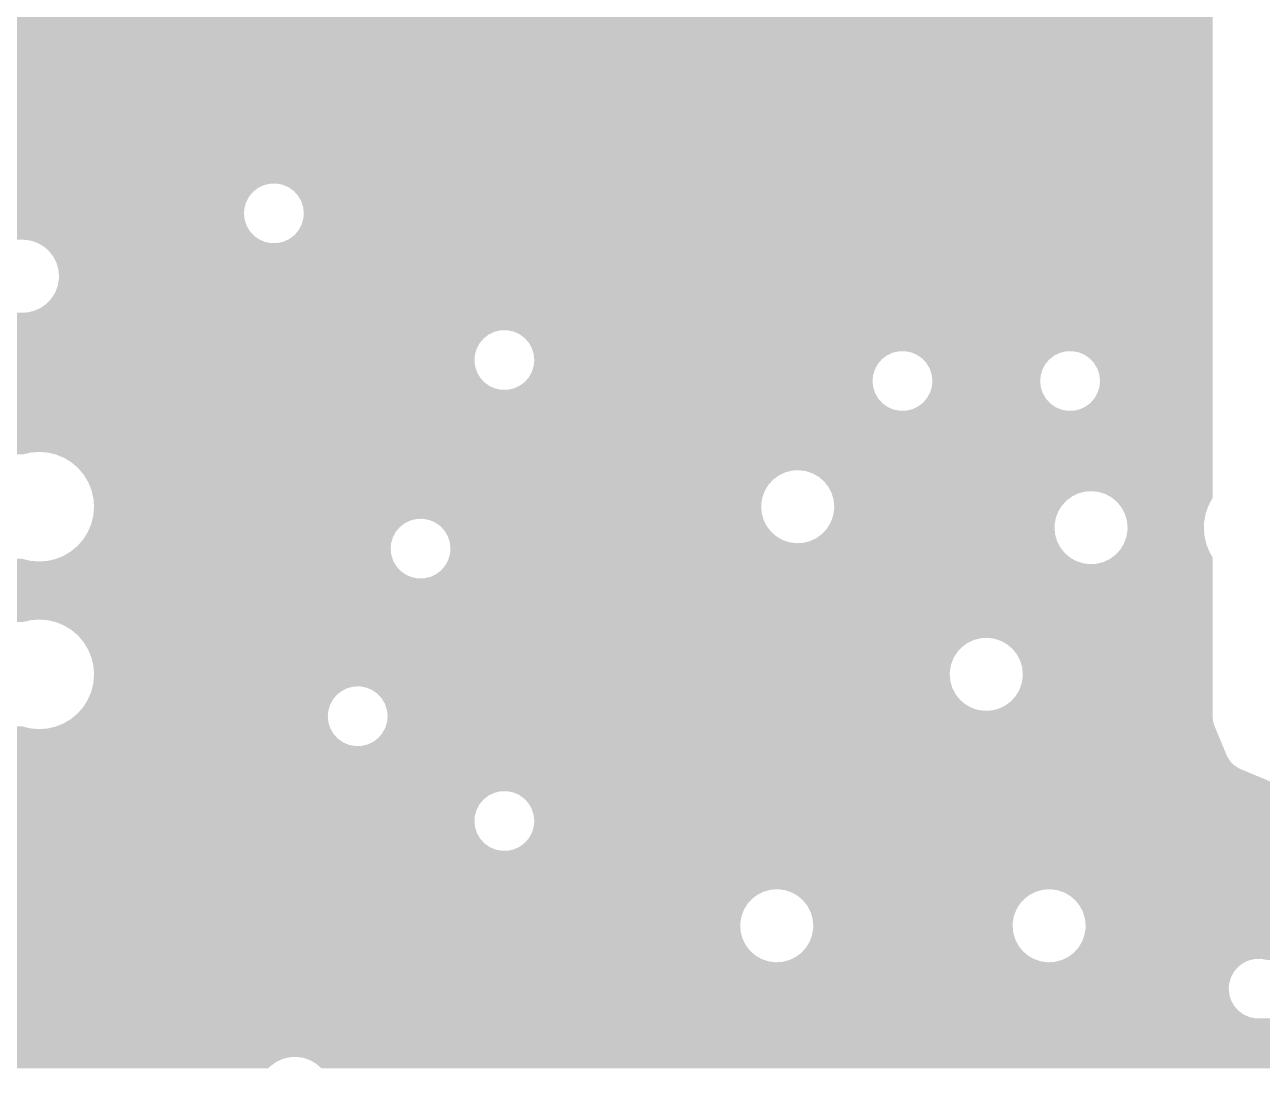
# Model space of a CAD drawing. Extents: x 295 to 953, y 10 to 290.
# Drawn here: x 750.28 to 799.03, y 112.14 to 153.25 of the extents above; entities that cross this region are included whole.
import ezdxf

# ---------------------------------------------------------------- set-up
doc = ezdxf.new("R2010")
doc.units = 0
doc.header["$LTSCALE"] = 5
doc.header["$MEASUREMENT"] = 0
doc.layers.add('PWR1', color=7, linetype='CONTINUOUS')

msp = doc.modelspace()

# ---------------------------------------------------------------- linework, layer by layer
at = {"layer": 'PWR1'}
for points in [[(624.051, 152.779), (624.051, 153.73), (797.076, 152.779), (797.076, 153.73)], [(670.3, 152.766), (670.052, 152.779), (797.076, 152.766), (797.076, 152.779)], [(670.541, 152.7), (670.3, 152.766), (797.076, 152.7), (797.076, 152.766)], [(670.762, 152.586), (670.541, 152.7), (797.076, 152.586), (797.076, 152.7)], [(670.955, 152.428), (670.762, 152.586), (797.076, 152.428), (797.076, 152.586)], [(671.11, 152.232), (670.955, 152.428), (797.076, 152.232), (797.076, 152.428)], [(671.22, 152.009), (671.11, 152.232), (797.076, 152.009), (797.076, 152.232)], [(671.281, 151.767), (671.22, 152.009), (797.076, 151.767), (797.076, 152.009)], [(728.884, 151.754), (728.724, 151.767), (797.076, 151.754), (797.076, 151.767)], [(729.104, 151.691), (728.884, 151.754), (797.076, 151.691), (797.076, 151.754)], [(730.266, 151.209), (729.104, 151.691), (797.076, 151.209), (797.076, 151.691)], [(730.345, 151.172), (730.266, 151.209), (797.076, 151.172), (797.076, 151.209)], [(730.534, 151.044), (730.345, 151.172), (797.076, 151.044), (797.076, 151.172)], [(730.689, 150.875), (730.534, 151.044), (797.076, 150.875), (797.076, 151.044)], [(730.801, 150.676), (730.689, 150.875), (797.076, 150.676), (797.076, 150.875)], [(731.289, 149.507), (730.801, 150.676), (797.076, 149.507), (797.076, 150.676)], [(731.34, 149.352), (731.289, 149.507), (797.076, 149.352), (797.076, 149.507)], [(731.366, 149.125), (731.34, 149.352), (797.076, 149.125), (797.076, 149.352)], [(731.366, 146.998), (731.366, 149.125), (797.076, 146.998), (797.076, 149.125)], [(731.366, 146.993), (731.366, 146.998), (759.948, 146.993), (760.197, 146.998)], [(731.366, 146.936), (731.366, 146.993), (759.705, 146.936), (759.948, 146.993)], [(731.366, 146.83), (731.366, 146.936), (759.48, 146.83), (759.705, 146.936)], [(731.366, 146.679), (731.366, 146.83), (759.282, 146.679), (759.48, 146.83)], [(760.442, 146.949), (760.197, 146.998), (797.076, 146.949), (797.076, 146.998)], [(760.671, 146.851), (760.442, 146.949), (797.076, 146.851), (797.076, 146.949)], [(760.874, 146.707), (760.671, 146.851), (797.076, 146.707), (797.076, 146.851)], [(731.366, 146.489), (731.366, 146.679), (759.12, 146.489), (759.282, 146.679)], [(731.366, 146.269), (731.366, 146.489), (759.002, 146.269), (759.12, 146.489)], [(761.042, 146.523), (760.874, 146.707), (797.076, 146.523), (797.076, 146.707)], [(761.168, 146.308), (761.042, 146.523), (797.076, 146.308), (797.076, 146.523)], [(761.246, 146.071), (761.168, 146.308), (797.076, 146.071), (797.076, 146.308)], [(731.366, 146.03), (731.366, 146.269), (758.933, 146.03), (759.002, 146.269)], [(731.366, 145.823), (731.366, 146.03), (758.914, 145.823), (758.933, 146.03)], [(731.366, 145.576), (731.366, 145.823), (758.941, 145.576), (758.914, 145.823)], [(761.272, 145.823), (761.246, 146.071), (797.076, 145.823), (797.076, 146.071)], [(761.254, 145.616), (761.272, 145.823), (797.076, 145.616), (797.076, 145.823)], [(731.366, 145.339), (731.366, 145.576), (759.019, 145.339), (758.941, 145.576)], [(731.366, 145.124), (731.366, 145.339), (759.145, 145.124), (759.019, 145.339)], [(761.066, 145.158), (761.184, 145.377), (797.076, 145.158), (797.076, 145.377)], [(761.184, 145.377), (761.254, 145.616), (797.076, 145.377), (797.076, 145.616)], [(731.366, 144.94), (731.366, 145.124), (759.313, 144.94), (759.145, 145.124)], [(731.366, 144.796), (731.366, 144.94), (759.516, 144.796), (759.313, 144.94)], [(760.481, 144.71), (760.707, 144.817), (797.076, 144.71), (797.076, 144.817)], [(760.707, 144.817), (760.905, 144.968), (797.076, 144.817), (797.076, 144.968)], [(760.905, 144.968), (761.066, 145.158), (797.076, 144.968), (797.076, 145.158)], [(731.366, 144.785), (731.366, 144.796), (759.539, 144.785), (759.516, 144.796)], [(750.515, 144.749), (750.242, 144.785), (759.625, 144.749), (759.539, 144.785)], [(750.668, 144.697), (750.515, 144.749), (759.745, 144.697), (759.625, 144.749)], [(750.776, 144.661), (750.668, 144.697), (759.93, 144.661), (759.745, 144.697)], [(750.796, 144.649), (750.776, 144.661), (759.989, 144.649), (759.93, 144.661)], [(751.015, 144.525), (750.796, 144.649), (797.076, 144.525), (797.076, 144.649)], [(751.224, 144.345), (751.015, 144.525), (797.076, 144.345), (797.076, 144.525)], [(751.396, 144.13), (751.224, 144.345), (797.076, 144.13), (797.076, 144.345)], [(759.989, 144.649), (760.239, 144.653), (797.076, 144.649), (797.076, 144.653)], [(760.239, 144.653), (760.481, 144.71), (797.076, 144.653), (797.076, 144.71)], [(751.522, 143.885), (751.396, 144.13), (797.076, 143.885), (797.076, 144.13)], [(751.601, 143.621), (751.522, 143.885), (797.076, 143.621), (797.076, 143.885)], [(751.627, 143.347), (751.601, 143.621), (797.076, 143.347), (797.076, 143.621)], [(751.623, 143.238), (751.627, 143.347), (797.076, 143.238), (797.076, 143.347)], [(751.478, 142.709), (751.576, 142.967), (797.076, 142.709), (797.076, 142.967)], [(751.576, 142.967), (751.623, 143.238), (797.076, 142.967), (797.076, 143.238)], [(751.146, 142.273), (751.333, 142.475), (797.076, 142.273), (797.076, 142.475)], [(751.333, 142.475), (751.478, 142.709), (797.076, 142.475), (797.076, 142.709)], [(731.366, 141.219), (731.366, 141.908), (797.076, 141.219), (797.076, 141.908)], [(750.133, 141.908), (750.408, 141.924), (797.076, 141.908), (797.076, 141.924)], [(750.408, 141.924), (750.675, 141.992), (797.076, 141.924), (797.076, 141.992)], [(750.675, 141.992), (750.924, 142.11), (797.076, 141.992), (797.076, 142.11)], [(750.924, 142.11), (751.146, 142.273), (797.076, 142.11), (797.076, 142.273)], [(731.366, 141.215), (731.366, 141.219), (769.028, 141.215), (769.278, 141.219)], [(731.366, 141.158), (731.366, 141.215), (768.786, 141.158), (769.028, 141.215)], [(731.366, 141.051), (731.366, 141.158), (768.56, 141.051), (768.786, 141.158)], [(731.366, 140.9), (731.366, 141.051), (768.363, 140.9), (768.56, 141.051)], [(769.522, 141.171), (769.278, 141.219), (797.076, 141.171), (797.076, 141.219)], [(769.751, 141.073), (769.522, 141.171), (797.076, 141.073), (797.076, 141.171)], [(769.954, 140.928), (769.751, 141.073), (797.076, 140.928), (797.076, 141.073)], [(770.123, 140.744), (769.954, 140.928), (797.076, 140.744), (797.076, 140.928)], [(731.366, 140.71), (731.366, 140.9), (768.201, 140.71), (768.363, 140.9)], [(731.366, 140.491), (731.366, 140.71), (768.083, 140.491), (768.201, 140.71)], [(731.366, 140.252), (731.366, 140.491), (768.013, 140.252), (768.083, 140.491)], [(770.248, 140.529), (770.123, 140.744), (797.076, 140.529), (797.076, 140.744)], [(770.293, 140.394), (770.248, 140.529), (797.076, 140.394), (797.076, 140.529)], [(731.366, 140.045), (731.366, 140.252), (767.995, 140.045), (768.013, 140.252)], [(731.366, 139.797), (731.366, 140.045), (768.021, 139.797), (767.995, 140.045)], [(770.295, 140.389), (770.293, 140.394), (784.713, 140.389), (784.962, 140.394)], [(770.313, 140.332), (770.295, 140.389), (784.47, 140.332), (784.713, 140.389)], [(770.326, 140.293), (770.313, 140.332), (784.386, 140.293), (784.47, 140.332)], [(770.333, 140.226), (770.326, 140.293), (784.245, 140.226), (784.386, 140.293)], [(770.349, 140.075), (770.333, 140.226), (784.047, 140.075), (784.245, 140.226)], [(770.338, 139.885), (770.353, 140.045), (783.885, 139.885), (784.022, 140.045)], [(770.353, 140.045), (770.349, 140.075), (784.022, 140.045), (784.047, 140.075)], [(784.985, 140.389), (784.962, 140.394), (791.317, 140.389), (791.566, 140.394)], [(785.207, 140.345), (784.985, 140.389), (791.13, 140.345), (791.317, 140.389)], [(785.237, 140.332), (785.207, 140.345), (791.074, 140.332), (791.13, 140.345)], [(785.436, 140.247), (785.237, 140.332), (790.894, 140.247), (791.074, 140.332)], [(785.465, 140.226), (785.436, 140.247), (790.849, 140.226), (790.894, 140.247)], [(785.639, 140.103), (785.465, 140.226), (790.688, 140.103), (790.849, 140.226)], [(785.665, 140.075), (785.639, 140.103), (790.651, 140.075), (790.688, 140.103)], [(785.807, 139.919), (785.665, 140.075), (790.518, 139.919), (790.651, 140.075)], [(791.811, 140.345), (791.566, 140.394), (797.076, 140.345), (797.076, 140.394)], [(792.04, 140.247), (791.811, 140.345), (797.076, 140.247), (797.076, 140.345)], [(792.243, 140.103), (792.04, 140.247), (797.076, 140.103), (797.076, 140.247)], [(792.411, 139.919), (792.243, 140.103), (797.076, 139.919), (797.076, 140.103)], [(731.366, 139.56), (731.366, 139.797), (768.099, 139.56), (768.021, 139.797)], [(731.366, 139.345), (731.366, 139.56), (768.225, 139.345), (768.099, 139.56)], [(770.172, 139.426), (770.265, 139.599), (783.698, 139.426), (783.748, 139.599)], [(770.265, 139.599), (770.284, 139.665), (783.748, 139.599), (783.767, 139.665)], [(770.284, 139.665), (770.334, 139.838), (783.767, 139.665), (783.86, 139.838)], [(770.334, 139.838), (770.338, 139.885), (783.86, 139.838), (783.885, 139.885)], [(785.827, 139.885), (785.807, 139.919), (790.489, 139.885), (790.518, 139.919)], [(785.933, 139.704), (785.827, 139.885), (790.392, 139.704), (790.489, 139.885)], [(785.946, 139.665), (785.933, 139.704), (790.371, 139.665), (790.392, 139.704)], [(786.011, 139.467), (785.946, 139.665), (790.314, 139.467), (790.371, 139.665)], [(786.015, 139.426), (786.011, 139.467), (790.302, 139.426), (790.314, 139.467)], [(792.537, 139.704), (792.411, 139.919), (797.076, 139.704), (797.076, 139.919)], [(792.615, 139.467), (792.537, 139.704), (797.076, 139.467), (797.076, 139.704)], [(792.641, 139.219), (792.615, 139.467), (797.076, 139.219), (797.076, 139.467)], [(731.366, 139.161), (731.366, 139.345), (768.393, 139.161), (768.225, 139.345)], [(731.366, 139.017), (731.366, 139.161), (768.596, 139.017), (768.393, 139.161)], [(731.366, 138.919), (731.366, 139.017), (768.825, 138.919), (768.596, 139.017)], [(769.562, 138.932), (769.646, 138.972), (783.719, 138.932), (783.706, 138.972)], [(769.646, 138.972), (769.787, 139.038), (783.706, 138.972), (783.699, 139.038)], [(769.787, 139.038), (769.985, 139.19), (783.699, 139.038), (783.683, 139.19)], [(769.985, 139.19), (770.01, 139.219), (783.683, 139.19), (783.679, 139.219)], [(770.01, 139.219), (770.147, 139.379), (783.679, 139.219), (783.694, 139.379)], [(770.147, 139.379), (770.172, 139.426), (783.694, 139.379), (783.698, 139.426)], [(785.949, 138.773), (786.007, 138.972), (790.375, 138.773), (790.31, 138.972)], [(786.007, 138.972), (786.019, 139.012), (790.31, 138.972), (790.305, 139.012)], [(786.037, 139.219), (786.015, 139.426), (790.283, 139.219), (790.302, 139.426)], [(786.019, 139.012), (786.037, 139.219), (790.305, 139.012), (790.283, 139.219)], [(792.553, 138.773), (792.623, 139.012), (797.076, 138.773), (797.076, 139.012)], [(792.623, 139.012), (792.641, 139.219), (797.076, 139.012), (797.076, 139.219)], [(731.366, 138.871), (731.366, 138.919), (769.07, 138.871), (768.825, 138.919)], [(731.366, 138.735), (731.366, 138.871), (783.784, 138.735), (783.739, 138.871)], [(731.366, 138.52), (731.366, 138.735), (783.91, 138.52), (783.784, 138.735)], [(731.366, 138.336), (731.366, 138.52), (784.078, 138.336), (783.91, 138.52)], [(769.07, 138.871), (769.319, 138.875), (783.739, 138.871), (783.738, 138.875)], [(769.319, 138.875), (769.562, 138.932), (783.738, 138.875), (783.719, 138.932)], [(785.67, 138.364), (785.802, 138.52), (790.656, 138.364), (790.514, 138.52)], [(785.802, 138.52), (785.831, 138.554), (790.514, 138.52), (790.494, 138.554)], [(785.831, 138.554), (785.929, 138.735), (790.494, 138.554), (790.388, 138.735)], [(785.929, 138.735), (785.949, 138.773), (790.388, 138.735), (790.375, 138.773)], [(792.274, 138.364), (792.435, 138.554), (797.076, 138.364), (797.076, 138.554)], [(792.435, 138.554), (792.553, 138.773), (797.076, 138.554), (797.076, 138.773)], [(731.366, 138.192), (731.366, 138.336), (784.281, 138.192), (784.078, 138.336)], [(731.366, 138.093), (731.366, 138.192), (784.51, 138.093), (784.281, 138.192)], [(731.366, 138.045), (731.366, 138.093), (784.754, 138.045), (784.51, 138.093)], [(731.366, 136.426), (731.366, 138.045), (797.076, 136.426), (797.076, 138.045)], [(784.754, 138.045), (785.004, 138.049), (791.358, 138.045), (791.336, 138.049)], [(785.004, 138.049), (785.19, 138.093), (791.336, 138.049), (791.114, 138.093)], [(785.19, 138.093), (785.246, 138.106), (791.114, 138.093), (791.084, 138.106)], [(785.246, 138.106), (785.427, 138.192), (791.084, 138.106), (790.885, 138.192)], [(785.427, 138.192), (785.472, 138.213), (790.885, 138.192), (790.855, 138.213)], [(785.472, 138.213), (785.633, 138.336), (790.855, 138.213), (790.682, 138.336)], [(785.633, 138.336), (785.67, 138.364), (790.682, 138.336), (790.656, 138.364)], [(791.358, 138.045), (791.608, 138.049), (797.076, 138.045), (797.076, 138.049)], [(791.608, 138.049), (791.85, 138.106), (797.076, 138.049), (797.076, 138.106)], [(791.85, 138.106), (792.076, 138.213), (797.076, 138.106), (797.076, 138.213)], [(792.076, 138.213), (792.274, 138.364), (797.076, 138.213), (797.076, 138.364)], [(731.366, 136.402), (731.366, 136.426), (750.525, 136.402), (750.861, 136.426)], [(731.366, 136.325), (731.366, 136.402), (750.196, 136.325), (750.525, 136.402)], [(751.198, 136.397), (750.861, 136.426), (797.076, 136.397), (797.076, 136.426)], [(751.525, 136.317), (751.198, 136.397), (797.076, 136.317), (797.076, 136.397)], [(751.837, 136.186), (751.525, 136.317), (797.076, 136.186), (797.076, 136.317)], [(752.124, 136.009), (751.837, 136.186), (797.076, 136.009), (797.076, 136.186)], [(752.379, 135.789), (752.124, 136.009), (797.076, 135.789), (797.076, 136.009)], [(752.45, 135.705), (752.379, 135.789), (797.076, 135.705), (797.076, 135.789)], [(752.464, 135.689), (752.45, 135.705), (780.51, 135.689), (780.785, 135.705)], [(752.522, 135.621), (752.464, 135.689), (780.243, 135.621), (780.51, 135.689)], [(752.598, 135.531), (752.522, 135.621), (780.053, 135.531), (780.243, 135.621)], [(781.058, 135.668), (780.785, 135.705), (797.076, 135.668), (797.076, 135.705)], [(781.319, 135.58), (781.058, 135.668), (797.076, 135.58), (797.076, 135.668)], [(781.559, 135.444), (781.319, 135.58), (797.076, 135.444), (797.076, 135.58)], [(752.615, 135.503), (752.598, 135.531), (779.994, 135.503), (780.053, 135.531)], [(752.714, 135.34), (752.615, 135.503), (779.772, 135.34), (779.994, 135.503)], [(752.774, 135.243), (752.714, 135.34), (779.682, 135.243), (779.772, 135.34)], [(752.817, 135.138), (752.774, 135.243), (779.585, 135.138), (779.682, 135.243)], [(752.902, 134.931), (752.817, 135.138), (779.457, 134.931), (779.585, 135.138)], [(781.768, 135.265), (781.559, 135.444), (797.076, 135.265), (797.076, 135.444)], [(781.939, 135.049), (781.768, 135.265), (797.076, 135.049), (797.076, 135.265)], [(752.909, 134.904), (752.902, 134.931), (779.44, 134.904), (779.457, 134.931)], [(752.97, 134.646), (752.909, 134.904), (779.342, 134.646), (779.44, 134.904)], [(752.981, 134.603), (752.97, 134.646), (779.335, 134.603), (779.342, 134.646)], [(752.999, 134.375), (752.981, 134.603), (779.295, 134.375), (779.335, 134.603)], [(782.027, 134.879), (781.939, 135.049), (797.076, 134.879), (797.076, 135.049)], [(782.035, 134.863), (782.027, 134.879), (792.067, 134.863), (792.342, 134.879)], [(782.066, 134.805), (782.035, 134.863), (791.837, 134.805), (792.067, 134.863)], [(782.069, 134.795), (782.066, 134.805), (791.8, 134.795), (791.837, 134.805)], [(782.104, 134.678), (782.069, 134.795), (791.551, 134.678), (791.8, 134.795)], [(782.144, 134.541), (782.104, 134.678), (791.364, 134.541), (791.551, 134.678)], [(792.615, 134.843), (792.342, 134.879), (797.076, 134.843), (797.076, 134.879)], [(792.876, 134.755), (792.615, 134.843), (797.076, 134.755), (797.076, 134.843)], [(793.116, 134.619), (792.876, 134.755), (797.076, 134.619), (797.076, 134.755)], [(793.126, 134.609), (793.116, 134.619), (797.076, 134.609), (797.076, 134.619)], [(793.325, 134.439), (793.127, 134.609), (796.984, 134.439), (797.076, 134.609)], [(752.984, 133.992), (753.007, 134.266), (779.317, 133.992), (779.291, 134.266)], [(753.007, 134.266), (752.999, 134.375), (779.291, 134.266), (779.295, 134.375)], [(782.147, 134.515), (782.144, 134.541), (791.329, 134.515), (791.364, 134.541)], [(782.166, 134.312), (782.147, 134.515), (791.142, 134.312), (791.329, 134.515)], [(782.153, 134.078), (782.166, 134.158), (790.997, 134.078), (791.046, 134.158)], [(782.17, 134.266), (782.166, 134.312), (791.113, 134.266), (791.142, 134.312)], [(782.166, 134.158), (782.17, 134.266), (791.046, 134.158), (791.113, 134.266)], [(793.426, 134.312), (793.325, 134.439), (796.916, 134.312), (796.984, 134.439)], [(793.496, 134.224), (793.426, 134.312), (796.885, 134.224), (796.916, 134.312)], [(793.616, 133.993), (793.496, 134.224), (796.804, 133.993), (796.885, 134.224)], [(752.894, 133.576), (752.905, 133.622), (765.198, 133.576), (765.258, 133.622)], [(752.905, 133.622), (752.932, 133.728), (765.258, 133.622), (765.484, 133.728)], [(752.932, 133.728), (752.947, 133.785), (765.484, 133.728), (765.726, 133.785)], [(752.947, 133.785), (752.948, 133.79), (765.726, 133.785), (765.976, 133.79)], [(752.948, 133.79), (752.976, 133.903), (779.377, 133.79), (779.344, 133.903)], [(752.976, 133.903), (752.984, 133.992), (779.344, 133.903), (779.317, 133.992)], [(766.22, 133.741), (765.976, 133.79), (779.392, 133.741), (779.377, 133.79)], [(766.252, 133.728), (766.22, 133.741), (779.396, 133.728), (779.392, 133.741)], [(766.449, 133.643), (766.252, 133.728), (779.44, 133.643), (779.396, 133.728)], [(766.652, 133.499), (766.449, 133.643), (779.515, 133.499), (779.44, 133.643)], [(781.972, 133.549), (782.022, 133.629), (790.852, 133.549), (790.866, 133.629)], [(782.022, 133.629), (782.094, 133.821), (790.866, 133.629), (790.899, 133.821)], [(782.094, 133.821), (782.119, 133.886), (790.899, 133.821), (790.924, 133.886)], [(782.119, 133.886), (782.153, 134.078), (790.924, 133.886), (790.997, 134.078)], [(793.623, 133.979), (793.616, 133.993), (796.802, 133.979), (796.804, 133.993)], [(793.701, 133.715), (793.623, 133.979), (796.753, 133.715), (796.802, 133.979)], [(793.706, 133.661), (793.701, 133.715), (796.744, 133.661), (796.753, 133.715)], [(793.727, 133.441), (793.706, 133.661), (796.732, 133.441), (796.744, 133.661)], [(752.633, 133.061), (752.761, 133.265), (764.781, 133.061), (764.891, 133.265)], [(752.761, 133.265), (752.768, 133.281), (764.891, 133.265), (764.899, 133.281)], [(752.768, 133.281), (752.849, 133.471), (764.899, 133.281), (765.061, 133.471)], [(752.849, 133.471), (752.894, 133.576), (765.061, 133.471), (765.198, 133.576)], [(766.666, 133.483), (766.652, 133.499), (779.523, 133.483), (779.515, 133.499)], [(766.821, 133.315), (766.666, 133.483), (779.656, 133.315), (779.523, 133.483)], [(766.848, 133.268), (766.821, 133.315), (779.694, 133.268), (779.656, 133.315)], [(766.946, 133.1), (766.848, 133.268), (779.89, 133.1), (779.694, 133.268)], [(781.468, 133.029), (781.654, 133.167), (790.915, 133.029), (790.874, 133.167)], [(781.654, 133.167), (781.69, 133.192), (790.874, 133.167), (790.872, 133.192)], [(781.69, 133.192), (781.877, 133.395), (790.872, 133.192), (790.853, 133.395)], [(781.877, 133.395), (781.905, 133.441), (790.853, 133.395), (790.848, 133.441)], [(781.905, 133.441), (781.972, 133.549), (790.848, 133.441), (790.852, 133.549)], [(793.684, 133.104), (793.723, 133.332), (796.759, 133.104), (796.741, 133.332)], [(793.723, 133.332), (793.727, 133.441), (796.741, 133.332), (796.732, 133.441)], [(752.229, 132.615), (752.36, 132.725), (764.693, 132.615), (764.703, 132.725)], [(752.36, 132.725), (752.445, 132.822), (764.703, 132.725), (764.711, 132.822)], [(752.445, 132.822), (752.582, 132.98), (764.711, 132.822), (764.757, 132.98)], [(752.582, 132.98), (752.633, 133.061), (764.757, 132.98), (764.781, 133.061)], [(766.95, 133.088), (766.946, 133.1), (779.903, 133.088), (779.89, 133.1)], [(766.995, 132.952), (766.95, 133.088), (780.142, 132.952), (779.903, 133.088)], [(767.024, 132.864), (766.995, 132.952), (780.404, 132.864), (780.142, 132.952)], [(767.024, 132.863), (767.024, 132.864), (780.412, 132.863), (780.404, 132.864)], [(767.028, 132.828), (767.024, 132.863), (780.677, 132.828), (780.412, 132.863)], [(767.046, 132.658), (767.028, 132.828), (791.08, 132.658), (790.991, 132.828)], [(767.051, 132.615), (767.046, 132.658), (791.113, 132.615), (791.08, 132.658)], [(780.677, 132.828), (780.952, 132.844), (790.991, 132.828), (790.983, 132.844)], [(780.952, 132.844), (781.182, 132.902), (790.983, 132.844), (790.953, 132.902)], [(781.182, 132.902), (781.218, 132.912), (790.953, 132.902), (790.95, 132.912)], [(781.218, 132.912), (781.468, 133.029), (790.95, 132.912), (790.915, 133.029)], [(793.434, 132.569), (793.562, 132.776), (796.922, 132.569), (796.837, 132.776)], [(793.562, 132.776), (793.579, 132.803), (796.837, 132.776), (796.831, 132.803)], [(793.579, 132.803), (793.676, 133.061), (796.831, 132.803), (796.769, 133.061)], [(793.676, 133.061), (793.684, 133.104), (796.769, 133.061), (796.759, 133.104)], [(731.366, 132.135), (731.366, 132.216), (750.498, 132.135), (750.17, 132.216)], [(731.366, 132.107), (731.366, 132.135), (750.834, 132.107), (750.498, 132.135)], [(750.834, 132.107), (751.166, 132.131), (764.811, 132.107), (764.797, 132.131)], [(751.171, 132.131), (751.5, 132.208), (764.797, 132.131), (764.772, 132.208)], [(751.5, 132.208), (751.812, 132.334), (764.772, 132.208), (764.73, 132.334)], [(751.812, 132.334), (751.868, 132.368), (764.73, 132.334), (764.719, 132.368)], [(751.868, 132.368), (752.102, 132.508), (764.719, 132.368), (764.704, 132.508)], [(752.102, 132.508), (752.229, 132.615), (764.704, 132.508), (764.693, 132.615)], [(766.94, 132.127), (766.963, 132.169), (791.699, 132.127), (791.625, 132.169)], [(766.963, 132.169), (766.99, 132.263), (791.625, 132.169), (791.46, 132.263)], [(766.99, 132.263), (767.032, 132.408), (791.46, 132.263), (791.29, 132.408)], [(767.032, 132.408), (767.035, 132.442), (791.29, 132.408), (791.251, 132.442)], [(767.035, 132.442), (767.051, 132.615), (791.251, 132.442), (791.113, 132.615)], [(792.775, 132.086), (793.025, 132.204), (797.076, 132.086), (797.076, 132.204)], [(793.025, 132.204), (793.118, 132.272), (797.076, 132.204), (797.076, 132.272)], [(793.118, 132.273), (793.247, 132.367), (797.076, 132.273), (797.021, 132.367)], [(793.118, 132.272), (793.118, 132.273), (797.076, 132.272), (797.076, 132.273)], [(793.247, 132.367), (793.336, 132.464), (797.021, 132.367), (796.966, 132.464)], [(793.336, 132.464), (793.434, 132.569), (796.966, 132.464), (796.922, 132.569)], [(731.366, 131.916), (731.366, 132.107), (764.923, 131.916), (764.811, 132.107)], [(731.366, 131.732), (731.366, 131.916), (765.091, 131.732), (764.923, 131.916)], [(731.366, 131.588), (731.366, 131.732), (765.294, 131.588), (765.091, 131.732)], [(766.485, 131.609), (766.683, 131.76), (797.076, 131.609), (797.076, 131.76)], [(766.683, 131.76), (766.845, 131.95), (797.076, 131.76), (797.076, 131.95)], [(766.845, 131.95), (766.873, 132.002), (797.076, 131.95), (797.076, 132.002)], [(766.873, 132.002), (766.893, 132.039), (792.234, 132.002), (791.961, 132.039)], [(766.893, 132.039), (766.94, 132.127), (791.961, 132.039), (791.699, 132.127)], [(792.234, 132.002), (792.509, 132.018), (797.076, 132.002), (797.076, 132.018)], [(792.509, 132.018), (792.775, 132.086), (797.076, 132.018), (797.076, 132.086)], [(731.366, 131.489), (731.366, 131.588), (765.523, 131.489), (765.294, 131.588)], [(731.366, 131.441), (731.366, 131.489), (765.768, 131.441), (765.523, 131.489)], [(731.366, 130.488), (731.366, 131.441), (797.076, 130.488), (797.076, 131.441)], [(765.768, 131.441), (766.017, 131.445), (797.076, 131.441), (797.076, 131.445)], [(766.017, 131.445), (766.26, 131.502), (797.076, 131.445), (797.076, 131.502)], [(766.26, 131.502), (766.485, 131.609), (797.076, 131.502), (797.076, 131.609)], [(743.106, 130.439), (742.862, 130.488), (797.076, 130.439), (797.076, 130.488)], [(743.335, 130.341), (743.106, 130.439), (797.076, 130.341), (797.076, 130.439)], [(743.538, 130.197), (743.335, 130.341), (797.076, 130.197), (797.076, 130.341)], [(743.707, 130.013), (743.538, 130.197), (797.076, 130.013), (797.076, 130.197)], [(743.818, 129.822), (743.707, 130.013), (797.076, 129.822), (797.076, 130.013)], [(743.832, 129.798), (743.818, 129.822), (750.529, 129.798), (750.861, 129.822)], [(743.833, 129.798), (743.832, 129.798), (750.525, 129.798), (750.529, 129.798)], [(743.858, 129.721), (743.833, 129.798), (750.196, 129.721), (750.525, 129.798)], [(751.198, 129.793), (750.861, 129.822), (797.076, 129.793), (797.076, 129.822)], [(751.525, 129.713), (751.198, 129.793), (797.076, 129.713), (797.076, 129.793)], [(751.837, 129.582), (751.525, 129.713), (797.076, 129.582), (797.076, 129.713)], [(752.124, 129.405), (751.837, 129.582), (797.076, 129.405), (797.076, 129.582)], [(752.379, 129.185), (752.124, 129.405), (797.076, 129.185), (797.076, 129.405)], [(752.45, 129.101), (752.379, 129.185), (797.076, 129.101), (797.076, 129.185)], [(752.464, 129.085), (752.45, 129.101), (787.94, 129.085), (788.215, 129.101)], [(752.522, 129.017), (752.464, 129.085), (787.673, 129.017), (787.94, 129.085)], [(752.598, 128.927), (752.522, 129.017), (787.483, 128.927), (787.673, 129.017)], [(752.615, 128.899), (752.598, 128.927), (787.424, 128.899), (787.483, 128.927)], [(752.714, 128.736), (752.615, 128.899), (787.201, 128.736), (787.424, 128.899)], [(752.774, 128.639), (752.714, 128.736), (787.112, 128.639), (787.201, 128.736)], [(788.488, 129.064), (788.215, 129.101), (797.076, 129.064), (797.076, 129.101)], [(788.749, 128.976), (788.488, 129.064), (797.076, 128.976), (797.076, 129.064)], [(788.988, 128.84), (788.749, 128.976), (797.076, 128.84), (797.076, 128.976)], [(789.197, 128.661), (788.988, 128.84), (797.076, 128.661), (797.076, 128.84)], [(752.817, 128.534), (752.774, 128.639), (787.014, 128.534), (787.112, 128.639)], [(752.902, 128.327), (752.817, 128.534), (786.886, 128.327), (787.014, 128.534)], [(752.909, 128.3), (752.902, 128.327), (786.869, 128.3), (786.886, 128.327)], [(752.97, 128.042), (752.909, 128.3), (786.772, 128.042), (786.869, 128.3)], [(789.369, 128.445), (789.197, 128.661), (797.076, 128.445), (797.076, 128.661)], [(789.495, 128.201), (789.369, 128.445), (797.076, 128.201), (797.076, 128.445)], [(752.981, 127.999), (752.97, 128.042), (786.764, 127.999), (786.772, 128.042)], [(752.999, 127.771), (752.981, 127.999), (786.725, 127.771), (786.764, 127.999)], [(753.007, 127.662), (752.999, 127.771), (786.721, 127.662), (786.725, 127.771)], [(789.574, 127.937), (789.495, 128.201), (797.076, 127.937), (797.076, 128.201)], [(789.6, 127.662), (789.574, 127.937), (797.076, 127.662), (797.076, 127.937)], [(752.948, 127.186), (752.976, 127.299), (786.807, 127.186), (786.773, 127.299)], [(752.976, 127.299), (752.984, 127.388), (786.773, 127.299), (786.747, 127.388)], [(752.984, 127.388), (753.007, 127.662), (786.747, 127.388), (786.721, 127.662)], [(789.451, 127.025), (789.549, 127.282), (797.076, 127.025), (797.076, 127.282)], [(789.549, 127.282), (789.596, 127.554), (797.076, 127.282), (797.076, 127.554)], [(789.596, 127.554), (789.6, 127.662), (797.076, 127.554), (797.076, 127.662)], [(752.768, 126.677), (752.849, 126.867), (762.422, 126.677), (762.584, 126.867)], [(752.849, 126.867), (752.894, 126.972), (762.584, 126.867), (762.722, 126.972)], [(752.894, 126.972), (752.905, 127.018), (762.722, 126.972), (762.782, 127.018)], [(752.905, 127.018), (752.932, 127.124), (762.782, 127.018), (763.007, 127.124)], [(752.932, 127.124), (752.947, 127.181), (763.007, 127.124), (763.25, 127.181)], [(752.947, 127.181), (752.948, 127.186), (763.25, 127.181), (763.499, 127.186)], [(763.744, 127.137), (763.499, 127.186), (786.821, 127.137), (786.807, 127.186)], [(763.775, 127.124), (763.744, 127.137), (786.825, 127.124), (786.821, 127.137)], [(763.973, 127.039), (763.775, 127.124), (786.869, 127.039), (786.825, 127.124)], [(764.176, 126.895), (763.973, 127.039), (786.944, 126.895), (786.869, 127.039)], [(764.19, 126.879), (764.176, 126.895), (786.952, 126.879), (786.944, 126.895)], [(764.344, 126.711), (764.19, 126.879), (787.086, 126.711), (786.952, 126.879)], [(789.119, 126.588), (789.306, 126.791), (797.076, 126.588), (797.076, 126.791)], [(789.306, 126.791), (789.451, 127.025), (797.076, 126.791), (797.076, 127.025)], [(752.445, 126.218), (752.582, 126.376), (762.235, 126.218), (762.28, 126.376)], [(752.582, 126.376), (752.633, 126.457), (762.28, 126.376), (762.304, 126.457)], [(752.633, 126.457), (752.761, 126.661), (762.304, 126.457), (762.414, 126.661)], [(752.761, 126.661), (752.768, 126.677), (762.414, 126.661), (762.422, 126.677)], [(764.372, 126.664), (764.344, 126.711), (787.123, 126.664), (787.086, 126.711)], [(764.47, 126.496), (764.372, 126.664), (787.319, 126.496), (787.123, 126.664)], [(764.474, 126.484), (764.47, 126.496), (787.332, 126.484), (787.319, 126.496)], [(764.518, 126.348), (764.474, 126.484), (787.572, 126.348), (787.332, 126.484)], [(764.547, 126.26), (764.518, 126.348), (787.833, 126.26), (787.572, 126.348)], [(788.381, 126.24), (788.648, 126.308), (797.076, 126.24), (797.076, 126.308)], [(788.648, 126.308), (788.897, 126.425), (797.076, 126.308), (797.076, 126.425)], [(788.897, 126.425), (789.119, 126.588), (797.076, 126.425), (797.076, 126.588)], [(751.868, 125.764), (752.102, 125.904), (762.243, 125.764), (762.228, 125.904)], [(752.102, 125.904), (752.229, 126.011), (762.228, 125.904), (762.216, 126.011)], [(752.229, 126.011), (752.36, 126.121), (762.216, 126.011), (762.226, 126.121)], [(752.36, 126.121), (752.445, 126.218), (762.226, 126.121), (762.235, 126.218)], [(764.548, 126.259), (764.547, 126.26), (787.842, 126.259), (787.833, 126.26)], [(764.552, 126.224), (764.548, 126.259), (788.106, 126.224), (787.842, 126.259)], [(764.55, 125.784), (764.556, 125.804), (797.102, 125.784), (797.1, 125.804)], [(764.574, 126.011), (764.552, 126.224), (797.076, 126.011), (797.076, 126.224)], [(764.556, 125.804), (764.574, 126.011), (797.1, 125.804), (797.076, 126.011)], [(788.106, 126.224), (788.381, 126.24), (797.076, 126.224), (797.076, 126.24)], [(731.366, 125.531), (731.366, 125.612), (750.498, 125.531), (750.17, 125.612)], [(731.366, 125.503), (731.366, 125.531), (750.834, 125.503), (750.498, 125.531)], [(731.366, 125.312), (731.366, 125.503), (762.447, 125.312), (762.335, 125.503)], [(731.366, 125.128), (731.366, 125.312), (762.615, 125.128), (762.447, 125.312)], [(750.834, 125.503), (751.166, 125.527), (762.335, 125.503), (762.321, 125.527)], [(751.171, 125.527), (751.5, 125.604), (762.321, 125.527), (762.295, 125.604)], [(751.5, 125.604), (751.812, 125.73), (762.295, 125.604), (762.254, 125.73)], [(751.812, 125.73), (751.868, 125.764), (762.254, 125.73), (762.243, 125.764)], [(764.207, 125.156), (764.368, 125.346), (797.349, 125.156), (797.27, 125.346)], [(764.368, 125.346), (764.486, 125.565), (797.27, 125.346), (797.179, 125.565)], [(764.486, 125.565), (764.506, 125.632), (797.179, 125.565), (797.151, 125.632)], [(764.506, 125.632), (764.55, 125.784), (797.151, 125.632), (797.102, 125.784)], [(731.366, 124.984), (731.366, 125.128), (762.818, 124.984), (762.615, 125.128)], [(731.366, 124.885), (731.366, 124.984), (763.047, 124.885), (762.818, 124.984)], [(731.366, 124.837), (731.366, 124.885), (763.291, 124.837), (763.047, 124.885)], [(731.366, 124.469), (731.366, 124.837), (797.633, 124.469), (797.481, 124.837)], [(763.291, 124.837), (763.541, 124.841), (797.481, 124.837), (797.479, 124.841)], [(763.541, 124.841), (763.783, 124.898), (797.479, 124.841), (797.456, 124.898)], [(763.783, 124.898), (764.009, 125.005), (797.456, 124.898), (797.411, 125.005)], [(764.009, 125.005), (764.207, 125.156), (797.411, 125.005), (797.349, 125.156)], [(731.366, 124.27), (731.366, 124.469), (797.745, 124.27), (797.633, 124.469)], [(731.366, 124.101), (731.366, 124.27), (797.899, 124.101), (797.745, 124.27)], [(731.366, 123.972), (731.366, 124.101), (798.087, 123.972), (797.899, 124.101)], [(731.366, 123.935), (731.366, 123.972), (798.166, 123.935), (798.087, 123.972)], [(731.366, 123.446), (731.366, 123.935), (799.335, 123.446), (798.166, 123.935)], [(731.366, 123.383), (731.366, 123.446), (799.555, 123.383), (799.335, 123.446)], [(731.366, 123.37), (731.366, 123.383), (799.717, 123.37), (799.555, 123.383)], [(731.366, 123.058), (731.366, 123.37), (833.398, 123.058), (833.398, 123.37)], [(731.366, 123.054), (731.366, 123.058), (769.028, 123.054), (769.278, 123.058)], [(731.366, 122.997), (731.366, 123.054), (768.786, 122.997), (769.028, 123.054)], [(731.366, 122.89), (731.366, 122.997), (768.56, 122.89), (768.786, 122.997)], [(731.366, 122.739), (731.366, 122.89), (768.363, 122.739), (768.56, 122.89)], [(769.522, 123.01), (769.278, 123.058), (833.398, 123.01), (833.398, 123.058)], [(769.751, 122.912), (769.522, 123.01), (833.398, 122.912), (833.398, 123.01)], [(769.954, 122.767), (769.751, 122.912), (833.398, 122.767), (833.398, 122.912)], [(731.366, 122.549), (731.366, 122.739), (768.201, 122.549), (768.363, 122.739)], [(731.366, 122.33), (731.366, 122.549), (768.083, 122.33), (768.201, 122.549)], [(770.007, 122.709), (769.954, 122.767), (833.398, 122.709), (833.398, 122.767)], [(770.123, 122.583), (770.007, 122.709), (833.398, 122.583), (833.398, 122.709)], [(770.248, 122.368), (770.123, 122.583), (833.398, 122.368), (833.398, 122.583)], [(731.366, 122.091), (731.366, 122.33), (768.013, 122.091), (768.083, 122.33)], [(731.366, 121.884), (731.366, 122.091), (767.995, 121.884), (768.013, 122.091)], [(770.326, 122.132), (770.248, 122.368), (833.398, 122.132), (833.398, 122.368)], [(770.353, 121.884), (770.326, 122.132), (833.398, 121.884), (833.398, 122.132)], [(731.366, 121.636), (731.366, 121.884), (768.021, 121.636), (767.995, 121.884)], [(731.366, 121.399), (731.366, 121.636), (768.099, 121.399), (768.021, 121.636)], [(770.147, 121.218), (770.265, 121.438), (833.398, 121.218), (833.398, 121.438)], [(770.265, 121.438), (770.334, 121.677), (833.398, 121.438), (833.398, 121.677)], [(770.334, 121.677), (770.353, 121.884), (833.398, 121.677), (833.398, 121.884)], [(731.366, 121.184), (731.366, 121.399), (768.225, 121.184), (768.099, 121.399)], [(731.366, 121), (731.366, 121.184), (768.393, 121), (768.225, 121.184)], [(731.366, 120.856), (731.366, 121), (768.596, 120.856), (768.393, 121)], [(769.787, 120.877), (769.985, 121.029), (833.398, 120.877), (833.398, 121.029)], [(769.985, 121.029), (770.147, 121.218), (833.398, 121.029), (833.398, 121.218)], [(731.366, 120.758), (731.366, 120.856), (768.825, 120.758), (768.596, 120.856)], [(731.366, 120.71), (731.366, 120.758), (769.07, 120.71), (768.825, 120.758)], [(731.366, 120.644), (731.366, 120.71), (829.524, 120.644), (829.662, 120.71)], [(731.366, 120.481), (731.366, 120.644), (829.302, 120.481), (829.524, 120.644)], [(731.366, 120.279), (731.366, 120.481), (829.115, 120.279), (829.302, 120.481)], [(769.07, 120.71), (769.319, 120.714), (829.662, 120.71), (829.672, 120.714)], [(769.319, 120.714), (769.524, 120.762), (829.672, 120.714), (829.773, 120.762)], [(769.524, 120.762), (769.562, 120.771), (829.773, 120.762), (829.808, 120.771)], [(769.562, 120.771), (769.687, 120.83), (829.808, 120.771), (830.04, 120.83)], [(769.687, 120.83), (769.721, 120.846), (830.04, 120.83), (830.315, 120.846)], [(769.721, 120.846), (769.787, 120.877), (833.398, 120.846), (833.398, 120.877)], [(731.366, 120.045), (731.366, 120.279), (828.97, 120.045), (829.115, 120.279)], [(731.366, 119.787), (731.366, 120.045), (828.872, 119.787), (828.97, 120.045)], [(731.366, 119.622), (731.366, 119.787), (828.844, 119.622), (828.872, 119.787)], [(732.903, 119.621), (732.829, 119.622), (828.843, 119.621), (828.844, 119.622)], [(732.977, 119.614), (732.903, 119.621), (828.842, 119.614), (828.843, 119.621)], [(733.05, 119.603), (732.977, 119.614), (828.84, 119.603), (828.842, 119.614)], [(733.122, 119.586), (733.05, 119.603), (828.837, 119.586), (828.84, 119.603)], [(733.193, 119.564), (733.122, 119.586), (828.834, 119.564), (828.837, 119.586)], [(733.262, 119.537), (733.193, 119.564), (828.829, 119.537), (828.834, 119.564)], [(733.308, 119.516), (733.262, 119.537), (828.825, 119.516), (828.829, 119.537)], [(733.329, 119.506), (733.308, 119.516), (828.825, 119.506), (828.825, 119.516)], [(733.394, 119.469), (733.329, 119.506), (828.823, 119.469), (828.825, 119.506)], [(733.456, 119.429), (733.394, 119.469), (828.822, 119.429), (828.823, 119.469)], [(731.366, 119.195), (731.366, 119.241), (828.842, 119.195), (828.837, 119.241)], [(731.366, 119.186), (731.366, 119.195), (779.802, 119.186), (779.96, 119.195)], [(733.268, 119.241), (733.434, 119.407), (828.837, 119.241), (828.821, 119.407)], [(733.434, 119.407), (733.456, 119.429), (828.821, 119.407), (828.822, 119.429)], [(733.703, 119.179), (733.699, 119.186), (779.685, 119.179), (779.802, 119.186)], [(733.727, 119.143), (733.703, 119.179), (779.545, 119.143), (779.685, 119.179)], [(733.747, 119.111), (733.727, 119.143), (779.418, 119.111), (779.545, 119.143)], [(733.765, 119.079), (733.747, 119.111), (779.351, 119.079), (779.418, 119.111)], [(733.798, 119.013), (733.765, 119.079), (779.211, 119.013), (779.351, 119.079)], [(733.807, 118.993), (733.798, 119.013), (779.169, 118.993), (779.211, 119.013)], [(733.827, 118.945), (733.807, 118.993), (779.102, 118.945), (779.169, 118.993)], [(780.079, 119.179), (779.96, 119.195), (790.416, 119.179), (790.691, 119.195)], [(780.233, 119.158), (780.079, 119.179), (790.335, 119.158), (790.416, 119.179)], [(780.373, 119.111), (780.233, 119.158), (790.149, 119.111), (790.335, 119.158)], [(780.494, 119.07), (780.373, 119.111), (790.063, 119.07), (790.149, 119.111)], [(780.629, 118.993), (780.494, 119.07), (789.9, 118.993), (790.063, 119.07)], [(780.733, 118.934), (780.629, 118.993), (789.82, 118.934), (789.9, 118.993)], [(790.964, 119.158), (790.691, 119.195), (828.845, 119.158), (828.842, 119.195)], [(791.039, 119.133), (790.964, 119.158), (828.847, 119.133), (828.845, 119.158)], [(791.225, 119.07), (791.039, 119.133), (828.866, 119.07), (828.847, 119.133)], [(791.465, 118.934), (791.225, 119.07), (828.906, 118.934), (828.866, 119.07)], [(733.85, 118.874), (733.827, 118.945), (779.007, 118.874), (779.102, 118.945)], [(733.861, 118.83), (733.85, 118.874), (778.946, 118.83), (779.007, 118.874)], [(733.868, 118.803), (733.861, 118.83), (778.921, 118.803), (778.946, 118.83)], [(733.881, 118.73), (733.868, 118.803), (778.853, 118.73), (778.921, 118.803)], [(733.889, 118.656), (733.881, 118.73), (778.785, 118.656), (778.853, 118.73)], [(733.884, 118.457), (733.891, 118.53), (778.653, 118.457), (778.699, 118.53)], [(733.89, 118.628), (733.889, 118.656), (778.759, 118.628), (778.785, 118.656)], [(733.892, 118.582), (733.89, 118.628), (778.731, 118.582), (778.759, 118.628)], [(733.891, 118.53), (733.892, 118.582), (778.699, 118.53), (778.731, 118.582)], [(780.854, 118.83), (780.733, 118.934), (789.678, 118.83), (789.82, 118.934)], [(780.942, 118.755), (780.854, 118.83), (789.608, 118.755), (789.678, 118.83)], [(781.043, 118.628), (780.942, 118.755), (789.491, 118.628), (789.608, 118.755)], [(781.114, 118.539), (781.043, 118.628), (789.436, 118.539), (789.491, 118.628)], [(781.189, 118.394), (781.114, 118.539), (789.346, 118.394), (789.436, 118.539)], [(791.469, 118.931), (791.465, 118.934), (828.907, 118.931), (828.906, 118.934)], [(791.474, 118.926), (791.469, 118.931), (809.478, 118.926), (809.727, 118.931)], [(791.54, 118.869), (791.474, 118.926), (809.235, 118.869), (809.478, 118.926)], [(791.664, 118.763), (791.54, 118.869), (809.01, 118.763), (809.235, 118.869)], [(791.674, 118.755), (791.664, 118.763), (808.999, 118.755), (809.01, 118.763)], [(791.788, 118.612), (791.674, 118.755), (808.812, 118.612), (808.999, 118.755)], [(791.845, 118.539), (791.788, 118.612), (808.75, 118.539), (808.812, 118.612)], [(791.906, 118.422), (791.845, 118.539), (808.65, 118.422), (808.75, 118.539)], [(733.699, 117.978), (733.739, 118.04), (778.489, 117.978), (778.5, 118.04)], [(733.739, 118.04), (733.776, 118.104), (778.5, 118.04), (778.511, 118.104)], [(733.776, 118.104), (733.791, 118.136), (778.511, 118.104), (778.517, 118.136)], [(733.791, 118.136), (733.807, 118.171), (778.517, 118.136), (778.53, 118.171)], [(733.807, 118.171), (733.834, 118.24), (778.53, 118.171), (778.556, 118.24)], [(733.834, 118.24), (733.856, 118.311), (778.556, 118.24), (778.583, 118.311)], [(733.856, 118.311), (733.873, 118.383), (778.583, 118.311), (778.61, 118.383)], [(733.873, 118.383), (733.874, 118.394), (778.61, 118.383), (778.614, 118.394)], [(733.874, 118.394), (733.884, 118.457), (778.614, 118.394), (778.653, 118.457)], [(781.24, 118.295), (781.189, 118.394), (789.308, 118.295), (789.346, 118.394)], [(781.287, 118.136), (781.24, 118.295), (789.248, 118.136), (789.308, 118.295)], [(781.319, 118.031), (781.287, 118.136), (789.23, 118.031), (789.248, 118.136)], [(781.335, 117.865), (781.319, 118.031), (789.201, 117.865), (789.23, 118.031)], [(791.972, 118.295), (791.906, 118.422), (808.582, 118.295), (808.65, 118.422)], [(791.999, 118.202), (791.972, 118.295), (808.532, 118.202), (808.582, 118.295)], [(792.05, 118.031), (791.999, 118.202), (808.482, 118.031), (808.532, 118.202)], [(792.057, 117.963), (792.05, 118.031), (808.463, 117.963), (808.482, 118.031)], [(731.366, 117.923), (731.366, 117.978), (778.48, 117.923), (778.489, 117.978)], [(731.366, 117.482), (731.366, 117.542), (778.492, 117.482), (778.486, 117.542)], [(732.875, 117.542), (732.949, 117.546), (778.486, 117.542), (778.486, 117.546)], [(732.949, 117.546), (733.022, 117.556), (778.486, 117.546), (778.485, 117.556)], [(733.022, 117.556), (733.095, 117.57), (778.485, 117.556), (778.483, 117.57)], [(733.095, 117.57), (733.166, 117.59), (778.483, 117.57), (778.482, 117.59)], [(733.166, 117.59), (733.236, 117.615), (778.482, 117.59), (778.479, 117.615)], [(733.236, 117.615), (733.304, 117.645), (778.479, 117.615), (778.476, 117.645)], [(733.326, 117.865), (733.268, 117.923), (778.47, 117.865), (778.48, 117.923)], [(733.304, 117.645), (733.369, 117.68), (778.476, 117.645), (778.473, 117.68)], [(733.434, 117.756), (733.326, 117.865), (778.466, 117.756), (778.47, 117.865)], [(733.369, 117.68), (733.432, 117.719), (778.473, 117.68), (778.469, 117.719)], [(733.432, 117.719), (733.456, 117.735), (778.469, 117.719), (778.468, 117.735)], [(733.456, 117.735), (733.434, 117.756), (778.468, 117.735), (778.466, 117.756)], [(781.312, 117.482), (781.341, 117.648), (789.223, 117.482), (789.208, 117.648)], [(781.345, 117.756), (781.335, 117.865), (789.197, 117.756), (789.201, 117.865)], [(781.341, 117.648), (781.345, 117.756), (789.208, 117.648), (789.197, 117.756)], [(792.025, 117.376), (792.048, 117.509), (808.514, 117.376), (808.471, 117.509)], [(792.048, 117.509), (792.072, 117.648), (808.471, 117.509), (808.456, 117.648)], [(792.076, 117.756), (792.057, 117.963), (808.444, 117.756), (808.463, 117.963)], [(792.072, 117.648), (792.076, 117.756), (808.456, 117.648), (808.444, 117.756)], [(731.366, 117.28), (731.366, 117.482), (778.552, 117.28), (778.492, 117.482)], [(747.234, 117.231), (746.989, 117.28), (778.566, 117.231), (778.552, 117.28)], [(747.265, 117.218), (747.234, 117.231), (778.57, 117.218), (778.566, 117.231)], [(747.463, 117.133), (747.265, 117.218), (778.614, 117.133), (778.57, 117.218)], [(747.666, 116.989), (747.463, 117.133), (778.689, 116.989), (778.614, 117.133)], [(781.106, 116.973), (781.196, 117.119), (789.429, 116.973), (789.353, 117.119)], [(781.196, 117.119), (781.234, 117.218), (789.353, 117.119), (789.302, 117.218)], [(781.234, 117.218), (781.294, 117.376), (789.302, 117.218), (789.255, 117.376)], [(781.294, 117.376), (781.312, 117.482), (789.255, 117.376), (789.223, 117.482)], [(791.783, 116.885), (791.889, 117.057), (808.832, 116.885), (808.675, 117.057)], [(791.889, 117.057), (791.928, 117.119), (808.675, 117.057), (808.638, 117.119)], [(791.928, 117.119), (791.986, 117.272), (808.638, 117.119), (808.549, 117.272)], [(791.986, 117.272), (792.025, 117.376), (808.549, 117.272), (808.514, 117.376)], [(747.68, 116.973), (747.666, 116.989), (778.697, 116.973), (778.689, 116.989)], [(747.834, 116.805), (747.68, 116.973), (778.831, 116.805), (778.697, 116.973)], [(747.862, 116.758), (747.834, 116.805), (778.868, 116.758), (778.831, 116.805)], [(747.96, 116.59), (747.862, 116.758), (779.064, 116.59), (778.868, 116.758)], [(747.964, 116.578), (747.96, 116.59), (779.077, 116.578), (779.064, 116.59)], [(748.008, 116.442), (747.964, 116.578), (779.317, 116.442), (779.077, 116.578)], [(780.642, 116.519), (780.722, 116.578), (789.913, 116.519), (789.809, 116.578)], [(780.722, 116.578), (780.864, 116.682), (789.809, 116.578), (789.688, 116.682)], [(780.864, 116.682), (780.934, 116.758), (789.688, 116.682), (789.6, 116.758)], [(780.934, 116.758), (781.051, 116.885), (789.6, 116.758), (789.499, 116.885)], [(781.051, 116.885), (781.106, 116.973), (789.499, 116.885), (789.429, 116.973)], [(791.374, 116.519), (791.459, 116.582), (833.398, 116.519), (833.398, 116.582)], [(791.459, 116.582), (791.524, 116.63), (809.519, 116.582), (809.275, 116.63)], [(791.524, 116.63), (791.596, 116.682), (809.275, 116.63), (809.153, 116.682)], [(791.596, 116.682), (791.638, 116.729), (809.153, 116.682), (809.046, 116.729)], [(791.638, 116.729), (791.772, 116.873), (809.046, 116.729), (808.843, 116.873)], [(791.772, 116.873), (791.783, 116.885), (808.843, 116.873), (808.832, 116.885)], [(748.037, 116.354), (748.008, 116.442), (779.578, 116.354), (779.317, 116.442)], [(748.038, 116.353), (748.037, 116.354), (779.587, 116.353), (779.578, 116.354)], [(748.042, 116.318), (748.038, 116.353), (779.851, 116.318), (779.587, 116.353)], [(748.045, 116.286), (748.042, 116.318), (798.278, 116.286), (798.344, 116.318)], [(748.061, 116.135), (748.045, 116.286), (798.081, 116.135), (798.278, 116.286)], [(748.05, 115.945), (748.064, 116.105), (797.919, 115.945), (798.055, 116.105)], [(748.064, 116.105), (748.061, 116.135), (798.055, 116.105), (798.081, 116.135)], [(779.851, 116.318), (780.126, 116.334), (790.583, 116.318), (790.463, 116.334)], [(780.126, 116.334), (780.207, 116.354), (790.463, 116.334), (790.31, 116.354)], [(780.207, 116.354), (780.393, 116.402), (790.31, 116.354), (790.169, 116.402)], [(780.393, 116.402), (780.479, 116.442), (790.169, 116.402), (790.048, 116.442)], [(780.479, 116.442), (780.642, 116.519), (790.048, 116.442), (789.913, 116.519)], [(790.583, 116.318), (790.858, 116.334), (798.344, 116.318), (798.378, 116.334)], [(790.858, 116.334), (791.09, 116.393), (798.378, 116.334), (798.504, 116.393)], [(791.09, 116.393), (791.124, 116.402), (798.504, 116.393), (798.542, 116.402)], [(791.124, 116.402), (791.226, 116.45), (798.542, 116.402), (798.746, 116.45)], [(791.226, 116.45), (791.235, 116.454), (798.746, 116.45), (798.996, 116.454)], [(791.235, 116.454), (791.374, 116.519), (833.398, 116.454), (833.398, 116.519)], [(799.24, 116.406), (798.996, 116.454), (833.398, 116.406), (833.398, 116.454)], [(747.883, 115.487), (747.976, 115.659), (797.731, 115.487), (797.781, 115.659)], [(747.976, 115.659), (747.996, 115.726), (797.781, 115.659), (797.801, 115.726)], [(747.996, 115.726), (748.046, 115.898), (797.801, 115.726), (797.894, 115.898)], [(748.046, 115.898), (748.05, 115.945), (797.894, 115.898), (797.919, 115.945)], [(747.358, 115.032), (747.499, 115.099), (797.739, 115.032), (797.732, 115.099)], [(747.499, 115.099), (747.697, 115.25), (797.732, 115.099), (797.716, 115.25)], [(747.697, 115.25), (747.722, 115.28), (797.716, 115.25), (797.713, 115.28)], [(747.722, 115.28), (747.858, 115.44), (797.713, 115.28), (797.727, 115.44)], [(747.858, 115.44), (747.883, 115.487), (797.727, 115.44), (797.731, 115.487)], [(731.366, 114.795), (731.366, 114.931), (797.817, 114.795), (797.772, 114.931)], [(731.366, 114.58), (731.366, 114.795), (797.943, 114.58), (797.817, 114.795)], [(731.366, 114.396), (731.366, 114.58), (798.111, 114.396), (797.943, 114.58)], [(746.781, 114.931), (747.031, 114.935), (797.772, 114.931), (797.771, 114.935)], [(747.031, 114.935), (747.273, 114.992), (797.771, 114.935), (797.752, 114.992)], [(747.273, 114.992), (747.358, 115.032), (797.752, 114.992), (797.739, 115.032)], [(731.366, 114.252), (731.366, 114.396), (798.314, 114.252), (798.111, 114.396)], [(731.366, 114.154), (731.366, 114.252), (798.543, 114.154), (798.314, 114.252)], [(731.366, 114.106), (731.366, 114.154), (798.788, 114.106), (798.543, 114.154)], [(731.366, 113.003), (731.366, 114.106), (833.398, 113.003), (833.398, 114.106)], [(798.788, 114.106), (799.037, 114.11), (833.398, 114.106), (833.398, 114.11)], [(731.366, 113.001), (731.366, 113.003), (833.397, 113.001), (833.398, 113.003)], [(731.536, 112.591), (731.366, 113.001), (833.224, 112.591), (833.397, 113.001)], [(746.223, 112.577), (746.125, 112.591), (760.709, 112.577), (760.984, 112.591)], [(746.398, 112.552), (746.223, 112.577), (760.608, 112.552), (760.709, 112.577)], [(746.517, 112.511), (746.398, 112.552), (760.441, 112.511), (760.608, 112.552)], [(746.658, 112.462), (746.517, 112.511), (760.336, 112.462), (760.441, 112.511)], [(746.774, 112.395), (746.658, 112.462), (760.191, 112.395), (760.336, 112.462)], [(746.896, 112.324), (746.774, 112.395), (760.093, 112.324), (760.191, 112.395)], [(747, 112.233), (746.896, 112.324), (759.968, 112.233), (760.093, 112.324)], [(747.104, 112.143), (747, 112.233), (759.874, 112.143), (759.968, 112.233)], [(761.257, 112.552), (760.984, 112.591), (833.208, 112.552), (833.224, 112.591)], [(761.517, 112.462), (761.257, 112.552), (833.17, 112.462), (833.208, 112.552)], [(761.628, 112.398), (761.517, 112.462), (833.143, 112.398), (833.17, 112.462)], [(761.628, 112.397), (761.628, 112.398), (833.143, 112.397), (833.143, 112.398)], [(761.747, 112.329), (761.628, 112.397), (832.98, 112.329), (833.143, 112.397)], [(761.755, 112.324), (761.747, 112.329), (830.158, 112.324), (830.187, 112.329)], [(761.798, 112.287), (761.755, 112.324), (829.941, 112.287), (830.158, 112.324)], [(761.904, 112.194), (761.798, 112.287), (829.71, 112.194), (829.941, 112.287)], [(761.963, 112.143), (761.904, 112.194), (829.622, 112.143), (829.71, 112.194)]]:
    msp.add_solid(points, dxfattribs=at)

doc.saveas('drawing.dxf')
